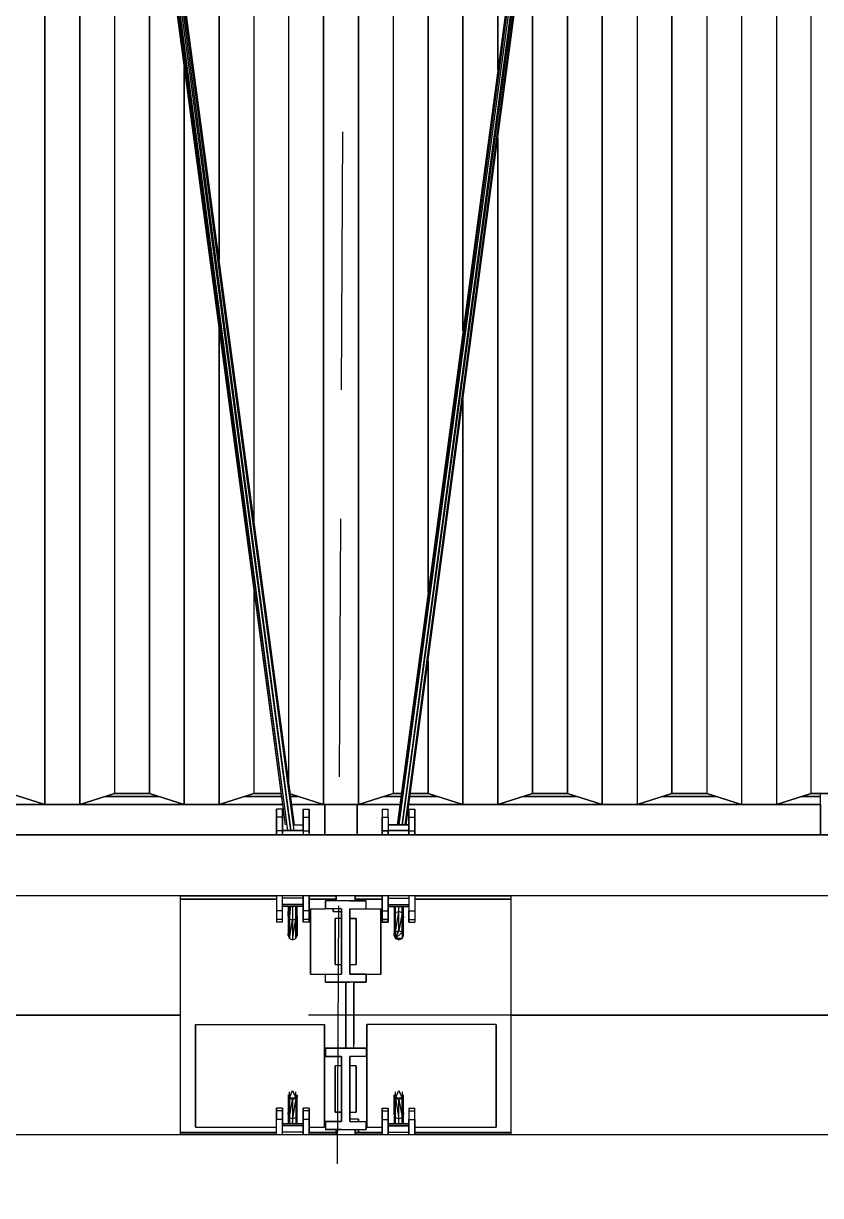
# Model space of a CAD drawing. Header units: millimetres. Extents: x -4997 to -4876, y -8737 to -8661.
# Drawn here: x -4940.931 to -4938.969, y -8701.468 to -8698.583 of the extents above; entities that cross this region are included whole.
import ezdxf

# ---------------------------------------------------------------- set-up
doc = ezdxf.new("R2010")
doc.units = ezdxf.units.MM
doc.header["$LTSCALE"] = 0.1
doc.linetypes.add('HIDDEN', pattern=[9.525, 6.35, -3.175])
for name, color, linetype in [('cobertura nova', 4, 'Continuous'), ('hachuras cobertura', 251, 'Continuous'), ('imagem', 7, 'Continuous'), ('layout cobertura', 251, 'Continuous')]:
    doc.layers.add(name, color=color, linetype=linetype)
picture_1 = doc.add_image_def('image1.jpg', size_in_pixel=(1920, 1080))

msp = doc.modelspace()

# ---------------------------------------------------------------- linework, layer by layer
at = {"layer": 'cobertura nova'}
for p, q in [((-4940.9091, -8695.7924), (-4940.2806, -8700.5697)), ((-4940.2725, -8700.5697), (-4940.9091, -8695.7924)), ((-4940.9204, -8695.8003), (-4940.2865, -8700.5553)), ((-4940.9171, -8695.7947), (-4940.2807, -8700.5697)), ((-4940.9171, -8695.7947), (-4940.2865, -8700.5553)), ((-4940.2648, -8700.5697), (-4940.9012, -8695.7947)), ((-4940.9012, -8695.7947), (-4940.2724, -8700.5697)), ((-4940.2647, -8700.5697), (-4940.8979, -8695.8003)), ((-4940.264, -8700.5553), (-4940.8979, -8695.8003)), ((-4939.3774, -8695.8003), (-4940.0113, -8700.5553)), ((-4939.3741, -8695.8059), (-4940.0113, -8700.5553)), ((-4940.0074, -8700.5553), (-4939.3741, -8695.8059)), ((-4939.3661, -8695.8082), (-4940.0073, -8700.5553)), ((-4939.3661, -8695.8082), (-4939.9992, -8700.5553)), ((-4939.3582, -8695.8059), (-4939.9991, -8700.5553)), ((-4939.9915, -8700.5553), (-4939.3549, -8695.8003)), ((-4939.9915, -8700.5553), (-4939.3582, -8695.8059)), ((-4939.9888, -8700.5553), (-4939.3549, -8695.8003)), ((-4940.9636, -8700.4782), (-4940.8778, -8700.5051)), ((-4940.8778, -8700.5051), (-4940.9636, -8700.4782)), ((-4940.7921, -8700.5051), (-4940.7064, -8700.4782)), ((-4940.7064, -8700.4782), (-4940.7921, -8700.5051)), ((-4940.5983, -8700.4852), (-4940.7289, -8700.4852)), ((-4940.7289, -8700.4852), (-4940.5983, -8700.4852)), ((-4940.7064, -8700.4782), (-4940.6207, -8700.4782)), ((-4940.6207, -8700.4782), (-4940.7064, -8700.4782)), ((-4940.6207, -8700.4782), (-4940.535, -8700.5051)), ((-4940.535, -8700.5051), (-4940.6207, -8700.4782)), ((-4940.4493, -8700.5051), (-4940.3636, -8700.4782)), ((-4940.3636, -8700.4782), (-4940.4493, -8700.5051)), ((-4940.2958, -8700.4853), (-4940.386, -8700.4853)), ((-4940.386, -8700.4853), (-4940.2958, -8700.4853)), ((-4940.3636, -8700.4782), (-4940.2968, -8700.4782)), ((-4940.2968, -8700.4782), (-4940.3636, -8700.4782)), ((-4940.2741, -8700.4794), (-4940.1921, -8700.5051)), ((-4940.1921, -8700.5051), (-4940.2741, -8700.4794)), ((-4940.2554, -8700.4853), (-4940.2734, -8700.4853)), ((-4940.2734, -8700.4853), (-4940.2554, -8700.4853)), ((-4940.1064, -8700.5051), (-4940.0207, -8700.4782)), ((-4940.0207, -8700.4782), (-4940.1064, -8700.5051)), ((-4940.002, -8700.4853), (-4940.0431, -8700.4853)), ((-4940.0431, -8700.4853), (-4940.002, -8700.4853)), ((-4940.0207, -8700.4782), (-4940.001, -8700.4782)), ((-4940.001, -8700.4782), (-4940.0207, -8700.4782)), ((-4939.9126, -8700.4853), (-4939.9795, -8700.4853)), ((-4939.9795, -8700.4853), (-4939.9126, -8700.4853)), ((-4939.9786, -8700.4782), (-4939.935, -8700.4782)), ((-4939.935, -8700.4782), (-4939.9786, -8700.4782)), ((-4939.935, -8700.4782), (-4939.8493, -8700.5051)), ((-4939.8493, -8700.5051), (-4939.935, -8700.4782)), ((-4939.7636, -8700.5051), (-4939.6778, -8700.4782)), ((-4939.6778, -8700.4782), (-4939.7636, -8700.5051)), ((-4939.5697, -8700.4853), (-4939.7003, -8700.4853)), ((-4939.7003, -8700.4853), (-4939.5697, -8700.4853)), ((-4939.6778, -8700.4782), (-4939.5921, -8700.4782)), ((-4939.5921, -8700.4782), (-4939.6778, -8700.4782)), ((-4939.5921, -8700.4782), (-4939.5064, -8700.5051)), ((-4939.5064, -8700.5051), (-4939.5921, -8700.4782)), ((-4939.4207, -8700.5051), (-4939.335, -8700.4782)), ((-4939.335, -8700.4782), (-4939.4207, -8700.5051)), ((-4939.2268, -8700.4853), (-4939.3574, -8700.4853)), ((-4939.3574, -8700.4853), (-4939.2268, -8700.4853)), ((-4939.335, -8700.4782), (-4939.2493, -8700.4782)), ((-4939.2493, -8700.4782), (-4939.335, -8700.4782)), ((-4939.2493, -8700.4782), (-4939.1636, -8700.5051)), ((-4939.1636, -8700.5051), (-4939.2493, -8700.4782)), ((-4939.0778, -8700.5051), (-4938.9921, -8700.4782)), ((-4938.9921, -8700.4782), (-4939.0778, -8700.5051)), ((-4938.9692, -8700.4853), (-4939.0146, -8700.4853)), ((-4939.0146, -8700.4853), (-4938.9692, -8700.4853)), ((-4938.9921, -8700.4782), (-4938.9064, -8700.4782)), ((-4938.9064, -8700.4782), (-4938.9921, -8700.4782)), ((-4938.9692, -8700.58), (-4938.9692, -8700.4782)), ((-4941.3292, -8700.5054), (-4940.2932, -8700.5054)), ((-4940.2932, -8700.5054), (-4941.3292, -8700.5054)), ((-4940.8778, -8700.5051), (-4940.7921, -8700.5051)), ((-4940.7921, -8700.5051), (-4940.8778, -8700.5051)), ((-4940.535, -8700.5051), (-4940.4493, -8700.5051)), ((-4940.4493, -8700.5051), (-4940.535, -8700.5051)), ((-4940.3077, -8700.5165), (-4940.3077, -8700.5366)), ((-4940.3077, -8700.5233), (-4940.3077, -8700.5165)), ((-4940.2932, -8700.5165), (-4940.3077, -8700.5165)), ((-4940.3077, -8700.5366), (-4940.3077, -8700.5165)), ((-4940.3077, -8700.5447), (-4940.3077, -8700.5233)), ((-4940.2932, -8700.5165), (-4940.2932, -8700.5366)), ((-4940.2932, -8700.5366), (-4940.2932, -8700.5165)), ((-4940.2707, -8700.5054), (-4940.0047, -8700.5054)), ((-4940.0047, -8700.5054), (-4940.2707, -8700.5054)), ((-4940.2421, -8700.5165), (-4940.2277, -8700.5165)), ((-4940.2421, -8700.5366), (-4940.2421, -8700.5165)), ((-4940.2421, -8700.5233), (-4940.2421, -8700.5165)), ((-4940.2421, -8700.5165), (-4940.2421, -8700.5366)), ((-4940.2421, -8700.5447), (-4940.2421, -8700.5233)), ((-4940.2277, -8700.5165), (-4940.2277, -8700.5366)), ((-4940.2277, -8700.5366), (-4940.2277, -8700.5165)), ((-4940.1921, -8700.5051), (-4940.1064, -8700.5051)), ((-4940.1064, -8700.5051), (-4940.1921, -8700.5051)), ((-4940.1892, -8700.58), (-4940.1892, -8700.5054)), ((-4940.1892, -8700.58), (-4940.1892, -8700.5054)), ((-4940.1892, -8700.5054), (-4940.1892, -8700.58)), ((-4940.1092, -8700.5054), (-4940.1092, -8700.58)), ((-4940.1092, -8700.5054), (-4940.1092, -8700.58)), ((-4940.1092, -8700.58), (-4940.1092, -8700.5054)), ((-4940.0477, -8700.5165), (-4940.0332, -8700.5165)), ((-4940.0477, -8700.5165), (-4940.0477, -8700.5366)), ((-4940.0332, -8700.5366), (-4940.0332, -8700.5165)), ((-4939.9822, -8700.5054), (-4938.9692, -8700.5054)), ((-4938.9692, -8700.5054), (-4939.9822, -8700.5054)), ((-4939.9821, -8700.5165), (-4939.9821, -8700.5366)), ((-4939.9821, -8700.5165), (-4939.9677, -8700.5165)), ((-4939.9821, -8700.5366), (-4939.9821, -8700.5165)), ((-4939.9677, -8700.5366), (-4939.9677, -8700.5165)), ((-4939.9677, -8700.5165), (-4939.9677, -8700.5366)), ((-4939.9677, -8700.5233), (-4939.9677, -8700.5165)), ((-4939.8493, -8700.5051), (-4939.7636, -8700.5051)), ((-4939.7636, -8700.5051), (-4939.8493, -8700.5051)), ((-4939.5064, -8700.5051), (-4939.4207, -8700.5051)), ((-4939.4207, -8700.5051), (-4939.5064, -8700.5051)), ((-4939.1636, -8700.5051), (-4939.0778, -8700.5051)), ((-4939.0778, -8700.5051), (-4939.1636, -8700.5051)), ((-4938.9692, -8700.5054), (-4938.9692, -8700.58)), ((-4940.3077, -8700.5366), (-4940.3077, -8700.5699)), ((-4940.2932, -8700.5366), (-4940.3077, -8700.5366)), ((-4940.3077, -8700.5699), (-4940.3077, -8700.5366)), ((-4940.3077, -8700.58), (-4940.3077, -8700.5447)), ((-4940.3077, -8700.5447), (-4940.3077, -8700.58)), ((-4940.2932, -8700.5366), (-4940.2932, -8700.5699)), ((-4940.2932, -8700.5447), (-4940.2932, -8700.5366)), ((-4940.2932, -8700.5699), (-4940.2932, -8700.5366)), ((-4940.2932, -8700.5566), (-4940.2932, -8700.5447)), ((-4940.2421, -8700.5366), (-4940.2277, -8700.5366)), ((-4940.2421, -8700.5699), (-4940.2421, -8700.5366)), ((-4940.2421, -8700.5366), (-4940.2421, -8700.5699)), ((-4940.2421, -8700.5447), (-4940.2421, -8700.5553)), ((-4940.2421, -8700.5553), (-4940.2421, -8700.5447)), ((-4940.2277, -8700.5366), (-4940.2277, -8700.5699)), ((-4940.2277, -8700.5699), (-4940.2277, -8700.5366)), ((-4940.0477, -8700.5366), (-4940.0332, -8700.5366)), ((-4940.0477, -8700.5699), (-4940.0477, -8700.5366)), ((-4940.0477, -8700.5366), (-4940.0477, -8700.5699)), ((-4940.0332, -8700.5366), (-4940.0332, -8700.5699)), ((-4939.9821, -8700.5366), (-4939.9821, -8700.5699)), ((-4939.9821, -8700.5366), (-4939.9677, -8700.5366)), ((-4939.9821, -8700.5699), (-4939.9821, -8700.5366)), ((-4939.9677, -8700.5366), (-4939.9677, -8700.5699)), ((-4939.9677, -8700.5699), (-4939.9677, -8700.5366)), ((-4939.9677, -8700.5447), (-4939.9677, -8700.5366)), ((-4939.9677, -8700.58), (-4939.9677, -8700.5447)), ((-4940.3077, -8700.58), (-4942.0692, -8700.5799)), ((-4942.0692, -8700.5799), (-4940.3077, -8700.58)), ((-4938.2292, -8700.58), (-4942.0692, -8700.5799)), ((-4942.0692, -8700.5799), (-4938.2292, -8700.58)), ((-4938.2292, -8700.58), (-4942.0692, -8700.58)), ((-4941.3292, -8700.5799), (-4940.3077, -8700.58)), ((-4940.3077, -8700.58), (-4941.3292, -8700.5799)), ((-4940.3077, -8700.58), (-4941.3292, -8700.5799)), ((-4940.3077, -8700.5699), (-4940.3077, -8700.58)), ((-4940.2932, -8700.5699), (-4940.3077, -8700.5699)), ((-4940.3077, -8700.58), (-4940.3077, -8700.5699)), ((-4940.2932, -8700.5697), (-4940.2932, -8700.5553)), ((-4940.2932, -8700.5553), (-4940.2932, -8700.5585)), ((-4940.2932, -8700.5601), (-4940.2932, -8700.5601)), ((-4940.2421, -8700.5697), (-4940.2932, -8700.5697)), ((-4940.2932, -8700.5697), (-4940.2421, -8700.5697)), ((-4940.2932, -8700.5699), (-4940.2932, -8700.58)), ((-4940.2932, -8700.58), (-4940.2932, -8700.5699)), ((-4940.2667, -8700.5553), (-4940.2421, -8700.5553)), ((-4940.2621, -8700.5697), (-4940.2621, -8700.5697)), ((-4940.2421, -8700.5699), (-4940.2277, -8700.5699)), ((-4940.2421, -8700.5699), (-4940.2421, -8700.58)), ((-4940.2421, -8700.5699), (-4940.2421, -8700.58)), ((-4940.2277, -8700.5699), (-4940.2277, -8700.58)), ((-4940.2277, -8700.58), (-4940.2277, -8700.5699)), ((-4940.2277, -8700.58), (-4940.0477, -8700.58)), ((-4940.0477, -8700.58), (-4940.2277, -8700.58)), ((-4940.0477, -8700.58), (-4940.2277, -8700.58)), ((-4940.2277, -8700.58), (-4940.0477, -8700.58)), ((-4940.1892, -8700.58), (-4940.2277, -8700.58)), ((-4940.0477, -8700.5699), (-4940.0332, -8700.5699)), ((-4940.0477, -8700.58), (-4940.0477, -8700.5699)), ((-4940.0332, -8700.5699), (-4940.0477, -8700.5699)), ((-4940.0477, -8700.5699), (-4940.0477, -8700.58)), ((-4939.9821, -8700.5553), (-4940.0332, -8700.5553)), ((-4940.0332, -8700.5553), (-4939.9821, -8700.5553)), ((-4940.0332, -8700.5697), (-4939.9821, -8700.5697)), ((-4939.9821, -8700.5697), (-4940.0332, -8700.5697)), ((-4940.0332, -8700.5699), (-4940.0332, -8700.58)), ((-4940.0332, -8700.58), (-4940.0332, -8700.5699)), ((-4940.0132, -8700.5697), (-4940.0132, -8700.5697)), ((-4940.0132, -8700.5697), (-4940.0132, -8700.5697)), ((-4940.0093, -8700.5697), (-4940.0093, -8700.5697)), ((-4940.0093, -8700.5697), (-4940.0093, -8700.5697)), ((-4940.0011, -8700.5697), (-4940.0011, -8700.5697)), ((-4940.0011, -8700.5697), (-4940.0011, -8700.5697)), ((-4939.9934, -8700.5697), (-4939.9934, -8700.5697)), ((-4939.9934, -8700.5697), (-4939.9934, -8700.5697)), ((-4939.9821, -8700.5697), (-4939.9821, -8700.5697)), ((-4939.9821, -8700.5699), (-4939.9821, -8700.58)), ((-4939.9821, -8700.5699), (-4939.9677, -8700.5699)), ((-4939.9821, -8700.58), (-4939.9821, -8700.5699)), ((-4939.9677, -8700.5699), (-4939.9677, -8700.58)), ((-4939.9677, -8700.58), (-4939.9677, -8700.5699)), ((-4939.9677, -8700.58), (-4938.9692, -8700.58)), ((-4938.9692, -8700.58), (-4939.9677, -8700.58)), ((-4938.2292, -8700.58), (-4939.9677, -8700.58)), ((-4939.9677, -8700.58), (-4938.2292, -8700.58)), ((-4938.2292, -8700.73), (-4942.0692, -8700.7299)), ((-4940.5448, -8700.73), (-4940.3077, -8700.73)), ((-4940.5448, -8700.73), (-4940.5448, -8701.0239)), ((-4940.5448, -8700.7381), (-4940.3077, -8700.7381)), ((-4940.3077, -8700.7381), (-4940.5448, -8700.7381)), ((-4940.3077, -8700.73), (-4940.3077, -8700.7668)), ((-4940.2932, -8700.7668), (-4940.2932, -8700.73)), ((-4940.2421, -8700.7359), (-4940.2932, -8700.7359)), ((-4940.2421, -8700.7513), (-4940.2932, -8700.7513)), ((-4940.2932, -8700.7513), (-4940.2421, -8700.7513)), ((-4940.2421, -8700.7562), (-4940.2932, -8700.7562)), ((-4940.2797, -8700.7562), (-4940.2797, -8700.7793)), ((-4940.2797, -8700.7793), (-4940.2785, -8700.7562)), ((-4940.2764, -8700.7562), (-4940.2764, -8700.7868)), ((-4940.2764, -8700.7868), (-4940.2729, -8700.7562)), ((-4940.2684, -8700.7562), (-4940.2684, -8700.7899)), ((-4940.2605, -8700.7868), (-4940.2605, -8700.7562)), ((-4940.2605, -8700.7868), (-4940.2592, -8700.7562)), ((-4940.2572, -8700.7793), (-4940.2572, -8700.7562)), ((-4940.2421, -8700.73), (-4940.2421, -8700.7668)), ((-4940.2421, -8700.7668), (-4940.2421, -8700.73)), ((-4940.2421, -8700.7749), (-4940.2421, -8700.7562)), ((-4940.2277, -8700.73), (-4940.2277, -8700.7416)), ((-4940.2277, -8700.73), (-4940.2277, -8700.7668)), ((-4940.2277, -8700.7668), (-4940.2277, -8700.73)), ((-4940.2277, -8700.73), (-4940.1612, -8700.73)), ((-4940.2277, -8700.7381), (-4940.1612, -8700.7381)), ((-4940.1612, -8700.7381), (-4940.2277, -8700.7381)), ((-4940.1877, -8700.7425), (-4940.1877, -8700.7625)), ((-4940.1477, -8700.7425), (-4940.1877, -8700.7425)), ((-4940.1877, -8700.7625), (-4940.1877, -8700.7425)), ((-4940.1689, -8700.7425), (-4940.1689, -8700.7381)), ((-4940.1689, -8700.7381), (-4940.1689, -8700.7425)), ((-4940.1612, -8700.7425), (-4940.1612, -8700.73)), ((-4940.1612, -8700.7425), (-4940.1612, -8700.73)), ((-4940.1612, -8700.73), (-4940.1612, -8700.7425)), ((-4940.1277, -8700.7425), (-4940.1477, -8700.7425)), ((-4940.0877, -8700.7425), (-4940.1277, -8700.7425)), ((-4940.1277, -8700.7425), (-4940.0877, -8700.7425)), ((-4940.1142, -8700.7425), (-4940.1277, -8700.7425)), ((-4940.1142, -8700.73), (-4940.0477, -8700.73)), ((-4940.1142, -8700.73), (-4940.1142, -8700.7425)), ((-4940.1142, -8700.7425), (-4940.1142, -8700.73)), ((-4940.1142, -8700.7381), (-4940.0477, -8700.7381)), ((-4940.0477, -8700.7381), (-4940.1142, -8700.7381)), ((-4940.1142, -8700.7425), (-4940.0877, -8700.7425)), ((-4940.0877, -8700.7625), (-4940.0877, -8700.7425)), ((-4940.0877, -8700.7625), (-4940.0877, -8700.7425)), ((-4940.0477, -8700.7668), (-4940.0477, -8700.73)), ((-4940.0477, -8700.73), (-4940.0477, -8700.7668)), ((-4940.0332, -8700.73), (-4940.0332, -8700.7668)), ((-4940.0332, -8700.7668), (-4940.0332, -8700.73)), ((-4940.0332, -8700.7359), (-4939.9821, -8700.7359)), ((-4940.0332, -8700.7513), (-4939.9821, -8700.7513)), ((-4940.0332, -8700.7562), (-4940.0332, -8700.7513)), ((-4939.9821, -8700.7562), (-4940.0332, -8700.7562)), ((-4940.0332, -8700.7562), (-4939.9821, -8700.7562)), ((-4940.0182, -8700.7562), (-4940.0182, -8700.7793)), ((-4940.0172, -8700.7562), (-4940.0182, -8700.7793)), ((-4940.0149, -8700.7719), (-4940.0149, -8700.7562)), ((-4940.0069, -8700.7688), (-4940.0069, -8700.7562)), ((-4939.999, -8700.7719), (-4939.999, -8700.7562)), ((-4939.9982, -8700.7562), (-4939.999, -8700.7719)), ((-4939.9957, -8700.7793), (-4939.9957, -8700.7562)), ((-4939.9821, -8700.73), (-4939.9821, -8700.7668)), ((-4939.9677, -8700.73), (-4939.9677, -8700.7668)), ((-4939.9677, -8700.73), (-4939.7305, -8700.73)), ((-4939.9677, -8700.7381), (-4939.7305, -8700.7381)), ((-4939.7305, -8700.7381), (-4939.9677, -8700.7381)), ((-4939.7305, -8701.0239), (-4939.7305, -8700.73)), ((-4940.3077, -8700.7668), (-4940.3077, -8700.7882)), ((-4940.2932, -8700.7668), (-4940.3077, -8700.7668)), ((-4940.2932, -8700.7882), (-4940.2932, -8700.7668)), ((-4940.2797, -8700.7793), (-4940.2764, -8700.7868)), ((-4940.2797, -8700.7793), (-4940.2796, -8700.8275)), ((-4940.2605, -8700.7868), (-4940.2572, -8700.7793)), ((-4940.2604, -8700.8352), (-4940.2572, -8700.7793)), ((-4940.2572, -8700.7793), (-4940.2572, -8700.8275)), ((-4940.2421, -8700.7668), (-4940.2421, -8700.7882)), ((-4940.2277, -8700.7668), (-4940.2421, -8700.7668)), ((-4940.2421, -8700.7882), (-4940.2421, -8700.7668)), ((-4940.2421, -8700.795), (-4940.2421, -8700.7749)), ((-4940.2277, -8700.7668), (-4940.2277, -8700.7882)), ((-4940.2277, -8700.7882), (-4940.2277, -8700.7668)), ((-4940.2245, -8700.762), (-4940.1877, -8700.762)), ((-4940.2245, -8700.762), (-4940.1877, -8700.762)), ((-4940.2245, -8700.923), (-4940.2245, -8700.762)), ((-4940.2245, -8700.923), (-4940.2245, -8700.762)), ((-4940.2245, -8700.762), (-4940.2245, -8700.923)), ((-4940.2245, -8700.762), (-4940.2245, -8700.923)), ((-4940.1477, -8700.7625), (-4940.1877, -8700.7625)), ((-4940.1689, -8700.7683), (-4940.1689, -8700.7625)), ((-4940.1689, -8700.7625), (-4940.1689, -8700.7683)), ((-4940.1689, -8700.7683), (-4940.1477, -8700.7683)), ((-4940.1477, -8700.9225), (-4940.1477, -8700.7625)), ((-4940.1477, -8700.7625), (-4940.1477, -8700.9225)), ((-4940.1277, -8700.7625), (-4940.0877, -8700.7625)), ((-4940.1277, -8700.7625), (-4940.0877, -8700.7625)), ((-4940.1277, -8700.7625), (-4940.1277, -8700.9225)), ((-4940.1277, -8700.9225), (-4940.1277, -8700.7625)), ((-4940.0877, -8700.762), (-4940.0509, -8700.762)), ((-4940.0877, -8700.762), (-4940.0509, -8700.762)), ((-4940.0509, -8700.762), (-4940.0509, -8700.923)), ((-4940.0509, -8700.923), (-4940.0509, -8700.762)), ((-4940.0509, -8700.762), (-4940.0509, -8700.923)), ((-4940.0477, -8700.7668), (-4940.0332, -8700.7668)), ((-4940.0477, -8700.7882), (-4940.0477, -8700.7668)), ((-4940.0477, -8700.7668), (-4940.0477, -8700.7882)), ((-4940.0477, -8700.7749), (-4940.0477, -8700.795)), ((-4940.0332, -8700.7668), (-4940.0332, -8700.7882)), ((-4940.0332, -8700.7749), (-4940.0332, -8700.7668)), ((-4940.0332, -8700.7882), (-4940.0332, -8700.7668)), ((-4940.0332, -8700.795), (-4940.0332, -8700.7749)), ((-4940.0332, -8700.7749), (-4940.0332, -8700.7749)), ((-4940.0149, -8700.7719), (-4940.0182, -8700.7793)), ((-4940.0182, -8700.8275), (-4940.0149, -8700.7719)), ((-4940.0182, -8700.7793), (-4940.0182, -8700.8275)), ((-4940.0149, -8700.8197), (-4940.0069, -8700.7688)), ((-4940.0069, -8700.7688), (-4940.0149, -8700.7719)), ((-4940.0149, -8700.8197), (-4940.0149, -8700.7719)), ((-4940.0069, -8700.8165), (-4940.0069, -8700.7688)), ((-4939.999, -8700.7719), (-4940.0069, -8700.7688)), ((-4939.999, -8700.7719), (-4940.0069, -8700.8165)), ((-4939.9957, -8700.7793), (-4939.999, -8700.7719)), ((-4939.999, -8700.8197), (-4939.999, -8700.7719)), ((-4939.9957, -8700.7793), (-4939.999, -8700.8197)), ((-4939.9957, -8700.8275), (-4939.9957, -8700.7793)), ((-4939.9821, -8700.7668), (-4939.9677, -8700.7668)), ((-4939.9821, -8700.7882), (-4939.9821, -8700.7668)), ((-4939.9821, -8700.7668), (-4939.9821, -8700.7882)), ((-4939.9677, -8700.7668), (-4939.9677, -8700.7882)), ((-4940.3077, -8700.7882), (-4940.3077, -8700.795)), ((-4940.2932, -8700.7882), (-4940.3077, -8700.7882)), ((-4940.2932, -8700.795), (-4940.3077, -8700.795)), ((-4940.2932, -8700.795), (-4940.2932, -8700.7882)), ((-4940.2796, -8700.8275), (-4940.2764, -8700.7868)), ((-4940.2764, -8700.7868), (-4940.2684, -8700.7899)), ((-4940.2764, -8700.7868), (-4940.2764, -8700.8352)), ((-4940.2764, -8700.8352), (-4940.2684, -8700.7899)), ((-4940.2684, -8700.7899), (-4940.2605, -8700.7868)), ((-4940.2684, -8700.8385), (-4940.2605, -8700.7868)), ((-4940.2684, -8700.7899), (-4940.2684, -8700.8385)), ((-4940.2604, -8700.8352), (-4940.2605, -8700.7868)), ((-4940.2421, -8700.7882), (-4940.2421, -8700.795)), ((-4940.2277, -8700.7882), (-4940.2421, -8700.7882)), ((-4940.2421, -8700.795), (-4940.2421, -8700.7882)), ((-4940.2277, -8700.795), (-4940.2421, -8700.795)), ((-4940.2277, -8700.7882), (-4940.2277, -8700.795)), ((-4940.2277, -8700.795), (-4940.2277, -8700.7882)), ((-4940.1477, -8700.7856), (-4940.1635, -8700.7856)), ((-4940.1635, -8700.8995), (-4940.1635, -8700.7856)), ((-4940.1635, -8700.8995), (-4940.1635, -8700.7856)), ((-4940.1635, -8700.7856), (-4940.1635, -8700.8995)), ((-4940.1277, -8700.7856), (-4940.1118, -8700.7856)), ((-4940.1118, -8700.7856), (-4940.1277, -8700.7856)), ((-4940.1277, -8700.7856), (-4940.1118, -8700.7856)), ((-4940.1118, -8700.7856), (-4940.1118, -8700.8995)), ((-4940.1118, -8700.7856), (-4940.1118, -8700.8995)), ((-4940.1118, -8700.8995), (-4940.1118, -8700.7856)), ((-4940.0477, -8700.7882), (-4940.0477, -8700.7882)), ((-4940.0477, -8700.7882), (-4940.0332, -8700.7882)), ((-4940.0477, -8700.795), (-4940.0477, -8700.7882)), ((-4940.0332, -8700.7882), (-4940.0477, -8700.7882)), ((-4940.0477, -8700.7882), (-4940.0477, -8700.795)), ((-4940.0477, -8700.795), (-4940.0477, -8700.795)), ((-4940.0477, -8700.795), (-4940.0332, -8700.795)), ((-4940.0332, -8700.795), (-4940.0477, -8700.795)), ((-4940.0477, -8700.795), (-4940.0477, -8700.795)), ((-4940.0332, -8700.7882), (-4940.0332, -8700.7882)), ((-4940.0332, -8700.7882), (-4940.0332, -8700.795)), ((-4940.0332, -8700.795), (-4940.0332, -8700.7882)), ((-4940.0332, -8700.795), (-4940.0332, -8700.795)), ((-4939.9821, -8700.7882), (-4939.9677, -8700.7882)), ((-4939.9821, -8700.795), (-4939.9821, -8700.7882)), ((-4939.9821, -8700.7882), (-4939.9821, -8700.795)), ((-4939.9821, -8700.795), (-4939.9677, -8700.795)), ((-4939.9677, -8700.7882), (-4939.9677, -8700.795)), ((-4940.2796, -8700.8275), (-4940.2764, -8700.8352)), ((-4940.2764, -8700.8352), (-4940.2684, -8700.8385)), ((-4940.2684, -8700.8385), (-4940.2604, -8700.8352)), ((-4940.2604, -8700.8352), (-4940.2572, -8700.8275)), ((-4940.0149, -8700.8197), (-4940.0182, -8700.8275)), ((-4940.0182, -8700.8275), (-4940.0149, -8700.8352)), ((-4940.0069, -8700.8165), (-4940.0149, -8700.8197)), ((-4940.0149, -8700.8352), (-4940.0069, -8700.8165)), ((-4940.0149, -8700.8197), (-4940.0149, -8700.8352)), ((-4940.0149, -8700.8352), (-4939.999, -8700.8197)), ((-4940.0149, -8700.8352), (-4940.0069, -8700.8385)), ((-4939.999, -8700.8352), (-4940.0149, -8700.8352)), ((-4939.999, -8700.8197), (-4940.0069, -8700.8165)), ((-4940.0069, -8700.8385), (-4939.999, -8700.8352)), ((-4939.9957, -8700.8275), (-4939.999, -8700.8197)), ((-4939.999, -8700.8197), (-4939.999, -8700.8352)), ((-4939.999, -8700.8352), (-4939.9957, -8700.8275)), ((-4940.1635, -8700.8995), (-4940.1477, -8700.8995)), ((-4940.1277, -8700.8995), (-4940.1118, -8700.8995)), ((-4940.2245, -8700.923), (-4940.1877, -8700.923)), ((-4940.1877, -8700.9425), (-4940.1877, -8700.9225)), ((-4940.1877, -8700.9225), (-4940.1477, -8700.9225)), ((-4940.0877, -8700.9225), (-4940.1277, -8700.9225)), ((-4940.1277, -8700.9225), (-4940.0877, -8700.9225)), ((-4940.0877, -8700.9425), (-4940.0877, -8700.9225)), ((-4940.0877, -8700.9225), (-4940.0877, -8700.9425)), ((-4940.0877, -8700.923), (-4940.0509, -8700.923)), ((-4940.1477, -8700.9425), (-4940.1877, -8700.9425)), ((-4940.1877, -8700.9425), (-4940.1477, -8700.9425)), ((-4940.1477, -8700.9425), (-4940.1377, -8700.9425)), ((-4940.1277, -8700.9425), (-4940.1477, -8700.9425)), ((-4940.1477, -8700.9425), (-4940.1277, -8700.9425)), ((-4940.1377, -8700.9525), (-4940.1377, -8700.9425)), ((-4940.1377, -8700.9425), (-4940.1377, -8700.9525)), ((-4940.1377, -8700.9525), (-4940.1377, -8700.9425)), ((-4940.1377, -8700.9425), (-4940.1377, -8700.9525)), ((-4940.1377, -8701.0364), (-4940.1377, -8700.9425)), ((-4940.1377, -8700.9425), (-4940.1377, -8700.9525)), ((-4940.1377, -8701.0364), (-4940.1377, -8700.9425)), ((-4940.1377, -8700.9425), (-4940.1377, -8700.9525)), ((-4940.1377, -8701.0364), (-4940.1377, -8700.9425)), ((-4940.1377, -8700.9425), (-4940.1377, -8700.9525)), ((-4940.1377, -8701.0364), (-4940.1377, -8700.9425)), ((-4940.1377, -8700.9425), (-4940.1377, -8700.9525)), ((-4940.1377, -8701.0364), (-4940.1377, -8700.9425)), ((-4940.1377, -8700.9425), (-4940.1377, -8700.9525)), ((-4940.1377, -8701.0364), (-4940.1377, -8700.9425)), ((-4940.1377, -8700.9425), (-4940.1377, -8700.9525)), ((-4940.1377, -8701.0364), (-4940.1377, -8700.9425)), ((-4940.1377, -8700.9425), (-4940.1377, -8700.9525)), ((-4940.1377, -8701.0364), (-4940.1377, -8700.9425)), ((-4940.1377, -8700.9425), (-4940.1377, -8700.9525)), ((-4940.1377, -8701.0364), (-4940.1377, -8700.9425)), ((-4940.1377, -8700.9425), (-4940.1377, -8700.9525)), ((-4940.1377, -8701.0364), (-4940.1377, -8700.9425)), ((-4940.1377, -8700.9425), (-4940.1377, -8700.9525)), ((-4940.1377, -8701.0364), (-4940.1377, -8700.9425)), ((-4940.1377, -8700.9425), (-4940.1377, -8700.9525)), ((-4940.1377, -8701.0952), (-4940.1377, -8700.9525)), ((-4940.1377, -8701.1052), (-4940.1377, -8700.9525)), ((-4940.1377, -8700.9525), (-4940.1377, -8701.0952)), ((-4940.1377, -8701.0952), (-4940.1377, -8700.9525)), ((-4940.1377, -8700.9525), (-4940.1377, -8701.0952)), ((-4940.1377, -8701.0364), (-4940.1377, -8700.9525)), ((-4940.1377, -8700.9525), (-4940.1377, -8701.0364)), ((-4940.1377, -8701.0364), (-4940.1377, -8700.9525)), ((-4940.1377, -8700.9525), (-4940.1377, -8701.0364)), ((-4940.1377, -8701.0364), (-4940.1377, -8700.9525)), ((-4940.1377, -8700.9525), (-4940.1377, -8701.0364)), ((-4940.1377, -8701.0364), (-4940.1377, -8700.9525)), ((-4940.1377, -8700.9525), (-4940.1377, -8701.0364)), ((-4940.1377, -8701.0364), (-4940.1377, -8700.9525)), ((-4940.1377, -8700.9525), (-4940.1377, -8701.0364)), ((-4940.1377, -8701.0364), (-4940.1377, -8700.9525)), ((-4940.1377, -8700.9525), (-4940.1377, -8701.0364)), ((-4940.1377, -8701.0364), (-4940.1377, -8700.9525)), ((-4940.1377, -8700.9525), (-4940.1377, -8701.0364)), ((-4940.1377, -8701.0364), (-4940.1377, -8700.9525)), ((-4940.1377, -8700.9525), (-4940.1377, -8701.0364)), ((-4940.1377, -8701.0364), (-4940.1377, -8700.9525)), ((-4940.1377, -8700.9525), (-4940.1377, -8701.0364)), ((-4940.1377, -8701.0364), (-4940.1377, -8700.9525)), ((-4940.1377, -8700.9525), (-4940.1377, -8701.0364)), ((-4940.1377, -8701.0364), (-4940.1377, -8700.9525)), ((-4940.1377, -8700.9525), (-4940.1377, -8701.0364)), ((-4940.1377, -8700.9525), (-4940.1377, -8701.0364)), ((-4940.1377, -8700.9525), (-4940.1377, -8701.0364)), ((-4940.1377, -8700.9525), (-4940.1377, -8701.0364)), ((-4940.1377, -8700.9525), (-4940.1377, -8701.0364)), ((-4940.1377, -8700.9525), (-4940.1377, -8701.0364)), ((-4940.1377, -8700.9525), (-4940.1377, -8701.0364)), ((-4940.1377, -8700.9525), (-4940.1377, -8701.0364)), ((-4940.1377, -8700.9525), (-4940.1377, -8701.0364)), ((-4940.1377, -8700.9525), (-4940.1377, -8701.0364)), ((-4940.1377, -8700.9525), (-4940.1377, -8701.0364)), ((-4940.1377, -8700.9525), (-4940.1377, -8701.0952)), ((-4940.0877, -8700.9425), (-4940.1277, -8700.9425)), ((-4940.1177, -8700.9425), (-4940.1177, -8700.9525)), ((-4940.1177, -8701.0952), (-4940.1177, -8700.9425)), ((-4940.1177, -8700.9425), (-4940.1177, -8701.0952)), ((-4940.1177, -8701.0952), (-4940.1177, -8700.9425)), ((-4940.1177, -8700.9425), (-4940.1177, -8701.0952)), ((-4940.1177, -8701.0952), (-4940.1177, -8700.9425)), ((-4940.1177, -8700.9425), (-4940.1177, -8701.0952)), ((-4940.1177, -8701.0952), (-4940.1177, -8700.9425)), ((-4940.1177, -8700.9425), (-4940.1177, -8701.0952)), ((-4940.1177, -8701.0952), (-4940.1177, -8700.9425)), ((-4940.1177, -8700.9425), (-4940.1177, -8701.0952)), ((-4940.1177, -8701.0952), (-4940.1177, -8700.9425)), ((-4940.1177, -8700.9425), (-4940.1177, -8701.0952)), ((-4940.1177, -8701.0952), (-4940.1177, -8700.9425)), ((-4940.1177, -8700.9425), (-4940.1177, -8701.0952)), ((-4940.1177, -8701.0952), (-4940.1177, -8700.9425)), ((-4940.1177, -8700.9425), (-4940.1177, -8701.0952)), ((-4940.1177, -8701.0952), (-4940.1177, -8700.9425)), ((-4940.1177, -8700.9425), (-4940.1177, -8701.0952)), ((-4940.1177, -8701.0952), (-4940.1177, -8700.9425)), ((-4940.1177, -8700.9425), (-4940.1177, -8701.0952)), ((-4940.1177, -8701.0952), (-4940.1177, -8700.9425)), ((-4940.1177, -8700.9425), (-4940.1177, -8701.0952)), ((-4940.1177, -8701.0952), (-4940.1177, -8700.9425)), ((-4940.1177, -8700.9425), (-4940.1177, -8701.0952)), ((-4940.1177, -8700.9425), (-4940.0877, -8700.9425)), ((-4940.1177, -8700.9525), (-4940.1177, -8701.0952)), ((-4940.1177, -8701.0952), (-4940.1177, -8700.9525)), ((-4940.1177, -8700.9525), (-4940.1177, -8701.0952)), ((-4940.1177, -8701.0952), (-4940.1177, -8700.9525)), ((-4940.1177, -8700.9525), (-4940.1177, -8701.0952)), ((-4940.1177, -8701.0952), (-4940.1177, -8700.9525)), ((-4940.1177, -8700.9525), (-4940.1177, -8701.0952)), ((-4940.1177, -8701.0952), (-4940.1177, -8700.9525)), ((-4940.1177, -8700.9525), (-4940.1177, -8701.0952)), ((-4940.1177, -8701.0952), (-4940.1177, -8700.9525)), ((-4940.1177, -8700.9525), (-4940.1177, -8701.0952)), ((-4940.1177, -8701.0952), (-4940.1177, -8700.9525)), ((-4940.1177, -8700.9525), (-4940.1177, -8701.0952)), ((-4940.1177, -8701.0952), (-4940.1177, -8700.9525)), ((-4940.1177, -8700.9525), (-4940.1177, -8701.0952)), ((-4940.1177, -8701.0952), (-4940.1177, -8700.9525)), ((-4940.1177, -8700.9525), (-4940.1177, -8701.0952)), ((-4940.1177, -8701.0952), (-4940.1177, -8700.9525)), ((-4940.1177, -8700.9525), (-4940.1177, -8701.0952)), ((-4940.1177, -8701.0952), (-4940.1177, -8700.9525)), ((-4940.1177, -8700.9525), (-4940.1177, -8701.0952)), ((-4940.1177, -8701.0952), (-4940.1177, -8700.9525)), ((-4940.1177, -8700.9525), (-4940.1177, -8701.0952)), ((-4940.1177, -8700.9525), (-4940.1177, -8700.9525)), ((-4942.0577, -8701.0239), (-4940.5448, -8701.0239)), ((-4940.5448, -8701.0239), (-4942.0577, -8701.0239)), ((-4940.5448, -8701.0239), (-4940.5448, -8701.3178)), ((-4938.2177, -8701.0239), (-4939.7305, -8701.0239)), ((-4939.7305, -8701.3178), (-4939.7305, -8701.0239)), ((-4939.7305, -8701.0239), (-4938.2177, -8701.0239)), ((-4940.5076, -8701.2991), (-4940.5076, -8701.0467)), ((-4940.5076, -8701.0467), (-4940.5076, -8701.2991)), ((-4940.5076, -8701.2991), (-4940.5076, -8701.0467)), ((-4940.5076, -8701.0467), (-4940.1896, -8701.0467)), ((-4940.5076, -8701.0467), (-4940.1896, -8701.0467)), ((-4940.1896, -8701.0467), (-4940.1896, -8701.2992)), ((-4940.1896, -8701.0467), (-4940.1896, -8701.2992)), ((-4940.1896, -8701.2992), (-4940.1896, -8701.0467)), ((-4940.1896, -8701.2992), (-4940.1896, -8701.0467)), ((-4939.7678, -8701.0467), (-4940.0858, -8701.0467)), ((-4940.0858, -8701.2992), (-4940.0858, -8701.0467)), ((-4940.0858, -8701.2992), (-4940.0858, -8701.0467)), ((-4940.0858, -8701.0467), (-4940.0858, -8701.2992)), ((-4940.0858, -8701.0467), (-4940.0858, -8701.2992)), ((-4939.7678, -8701.0467), (-4939.7678, -8701.2992)), ((-4939.7678, -8701.0467), (-4939.7678, -8701.2992)), ((-4939.7678, -8701.2992), (-4939.7678, -8701.0467)), ((-4939.7678, -8701.2992), (-4939.7678, -8701.0467)), ((-4940.1377, -8701.1052), (-4940.1377, -8701.0952)), ((-4940.1377, -8701.0952), (-4940.1377, -8701.1052)), ((-4940.1377, -8701.0952), (-4940.1377, -8701.1052)), ((-4940.1177, -8701.1052), (-4940.1177, -8701.0952)), ((-4940.1877, -8701.1247), (-4940.1896, -8701.1247)), ((-4940.1477, -8701.1052), (-4940.1877, -8701.1052)), ((-4940.1877, -8701.1252), (-4940.1877, -8701.1052)), ((-4940.1877, -8701.1052), (-4940.1477, -8701.1052)), ((-4940.1877, -8701.1052), (-4940.1877, -8701.1252)), ((-4940.1877, -8701.1252), (-4940.1477, -8701.1252)), ((-4940.1477, -8701.1252), (-4940.1877, -8701.1252)), ((-4940.1377, -8701.1052), (-4940.1477, -8701.1052)), ((-4940.1477, -8701.1052), (-4940.1277, -8701.1052)), ((-4940.1277, -8701.1052), (-4940.1477, -8701.1052)), ((-4940.1477, -8701.2852), (-4940.1477, -8701.1252)), ((-4940.1477, -8701.1252), (-4940.1477, -8701.2852)), ((-4940.1277, -8701.1052), (-4940.0877, -8701.1052)), ((-4940.0877, -8701.1052), (-4940.1277, -8701.1052)), ((-4940.1277, -8701.1483), (-4940.1277, -8701.1252)), ((-4940.0877, -8701.1252), (-4940.1277, -8701.1252)), ((-4940.1277, -8701.1252), (-4940.1277, -8701.2852)), ((-4940.1277, -8701.2852), (-4940.1277, -8701.1252)), ((-4940.0877, -8701.1052), (-4940.0877, -8701.1252)), ((-4940.0858, -8701.1247), (-4940.0877, -8701.1247)), ((-4940.1635, -8701.2622), (-4940.1635, -8701.1483)), ((-4940.1477, -8701.1483), (-4940.1635, -8701.1483)), ((-4940.1635, -8701.2622), (-4940.1635, -8701.1483)), ((-4940.1635, -8701.1483), (-4940.1635, -8701.2622)), ((-4940.1118, -8701.1483), (-4940.1277, -8701.1483)), ((-4940.1118, -8701.1483), (-4940.1118, -8701.2622)), ((-4940.1118, -8701.1483), (-4940.1118, -8701.2622)), ((-4940.1118, -8701.2622), (-4940.1118, -8701.1483)), ((-4940.2764, -8701.2281), (-4940.2684, -8701.2093)), ((-4940.2764, -8701.2281), (-4940.2764, -8701.2125)), ((-4940.2684, -8701.2093), (-4940.2605, -8701.2281)), ((-4940.2605, -8701.2281), (-4940.2605, -8701.2125)), ((-4940.0149, -8701.2281), (-4940.0069, -8701.2093)), ((-4940.0149, -8701.2281), (-4940.0149, -8701.2125)), ((-4940.0069, -8701.2093), (-4939.999, -8701.2281)), ((-4939.999, -8701.2125), (-4939.999, -8701.2281)), ((-4940.2796, -8701.2203), (-4940.2797, -8701.2685)), ((-4940.2797, -8701.2685), (-4940.2764, -8701.2281)), ((-4940.2796, -8701.2203), (-4940.2764, -8701.2281)), ((-4940.2764, -8701.2281), (-4940.2764, -8701.2759)), ((-4940.2764, -8701.2281), (-4940.2684, -8701.2313)), ((-4940.2605, -8701.2281), (-4940.2764, -8701.2281)), ((-4940.2764, -8701.2759), (-4940.2684, -8701.2313)), ((-4940.2684, -8701.2313), (-4940.2605, -8701.2281)), ((-4940.2605, -8701.2281), (-4940.2684, -8701.279)), ((-4940.2684, -8701.2313), (-4940.2684, -8701.279)), ((-4940.2605, -8701.2281), (-4940.2572, -8701.2203)), ((-4940.2572, -8701.2203), (-4940.2605, -8701.2759)), ((-4940.2605, -8701.2281), (-4940.2605, -8701.2759)), ((-4940.2572, -8701.2685), (-4940.2572, -8701.2203)), ((-4940.0182, -8701.2203), (-4940.0149, -8701.2281)), ((-4940.0149, -8701.2759), (-4940.0182, -8701.2203)), ((-4940.0182, -8701.2685), (-4940.0182, -8701.2203)), ((-4940.0149, -8701.2281), (-4940.0069, -8701.2313)), ((-4940.0149, -8701.2281), (-4940.0069, -8701.279)), ((-4940.0149, -8701.2759), (-4940.0149, -8701.2281)), ((-4939.999, -8701.2281), (-4940.0149, -8701.2281)), ((-4940.0069, -8701.2313), (-4939.999, -8701.2281)), ((-4940.0069, -8701.2313), (-4939.999, -8701.2759)), ((-4940.0069, -8701.279), (-4940.0069, -8701.2313)), ((-4939.999, -8701.2281), (-4939.9957, -8701.2203)), ((-4939.999, -8701.2759), (-4939.999, -8701.2281)), ((-4939.999, -8701.2281), (-4939.9957, -8701.2685)), ((-4939.9957, -8701.2685), (-4939.9957, -8701.2203)), ((-4940.2932, -8701.2528), (-4940.3077, -8701.2528)), ((-4940.3077, -8701.2596), (-4940.3077, -8701.2528)), ((-4940.3077, -8701.2528), (-4940.3077, -8701.2596)), ((-4940.2932, -8701.2596), (-4940.3077, -8701.2596)), ((-4940.3077, -8701.281), (-4940.3077, -8701.2596)), ((-4940.3077, -8701.2596), (-4940.3077, -8701.281)), ((-4940.2932, -8701.2528), (-4940.2932, -8701.2596)), ((-4940.2932, -8701.2596), (-4940.2932, -8701.2528)), ((-4940.2932, -8701.2528), (-4940.2932, -8701.2729)), ((-4940.2932, -8701.2596), (-4940.2932, -8701.281)), ((-4940.2932, -8701.281), (-4940.2932, -8701.2596)), ((-4940.2932, -8701.2729), (-4940.2932, -8701.2915)), ((-4940.2797, -8701.2685), (-4940.2797, -8701.2915)), ((-4940.2797, -8701.2685), (-4940.2764, -8701.2759)), ((-4940.2605, -8701.2759), (-4940.2572, -8701.2685)), ((-4940.2581, -8701.2915), (-4940.2572, -8701.2685)), ((-4940.2572, -8701.2915), (-4940.2572, -8701.2685)), ((-4940.2277, -8701.2528), (-4940.2421, -8701.2528)), ((-4940.2421, -8701.2596), (-4940.2421, -8701.2528)), ((-4940.2421, -8701.2528), (-4940.2421, -8701.2596)), ((-4940.2421, -8701.2729), (-4940.2421, -8701.2528)), ((-4940.2277, -8701.2596), (-4940.2421, -8701.2596)), ((-4940.2421, -8701.281), (-4940.2421, -8701.2596)), ((-4940.2421, -8701.2596), (-4940.2421, -8701.281)), ((-4940.2421, -8701.2915), (-4940.2421, -8701.2729)), ((-4940.2277, -8701.2528), (-4940.2277, -8701.2596)), ((-4940.2277, -8701.2596), (-4940.2277, -8701.2528)), ((-4940.2277, -8701.2596), (-4940.2277, -8701.281)), ((-4940.2277, -8701.281), (-4940.2277, -8701.2596)), ((-4940.1477, -8701.2622), (-4940.1635, -8701.2622)), ((-4940.1635, -8701.2622), (-4940.1477, -8701.2622)), ((-4940.1477, -8701.2622), (-4940.1635, -8701.2622)), ((-4940.1635, -8701.2622), (-4940.1477, -8701.2622)), ((-4940.1277, -8701.2795), (-4940.1277, -8701.2622)), ((-4940.1277, -8701.2622), (-4940.1118, -8701.2622)), ((-4940.0477, -8701.2729), (-4940.0477, -8701.2528)), ((-4940.0477, -8701.2528), (-4940.0477, -8701.2596)), ((-4940.0477, -8701.2528), (-4940.0332, -8701.2528)), ((-4940.0477, -8701.2596), (-4940.0477, -8701.2528)), ((-4940.0477, -8701.2596), (-4940.0477, -8701.281)), ((-4940.0477, -8701.2596), (-4940.0332, -8701.2596)), ((-4940.0477, -8701.281), (-4940.0477, -8701.2596)), ((-4940.0477, -8701.3062), (-4940.0477, -8701.2729)), ((-4940.0477, -8701.2729), (-4940.0477, -8701.3062)), ((-4940.0332, -8701.2596), (-4940.0332, -8701.2528)), ((-4940.0332, -8701.2528), (-4940.0332, -8701.2596)), ((-4940.0332, -8701.281), (-4940.0332, -8701.2596)), ((-4940.0332, -8701.2596), (-4940.0332, -8701.281)), ((-4940.0182, -8701.2685), (-4940.0149, -8701.2759)), ((-4940.0182, -8701.2685), (-4940.0182, -8701.2916)), ((-4939.999, -8701.2759), (-4939.9957, -8701.2685)), ((-4939.9957, -8701.2916), (-4939.9957, -8701.2685)), ((-4939.9821, -8701.2528), (-4939.9821, -8701.2596)), ((-4939.9821, -8701.2528), (-4939.9677, -8701.2528)), ((-4939.9821, -8701.2596), (-4939.9677, -8701.2596)), ((-4939.9821, -8701.2596), (-4939.9821, -8701.281)), ((-4939.9677, -8701.2596), (-4939.9677, -8701.2528)), ((-4939.9677, -8701.281), (-4939.9677, -8701.2596)), ((-4940.5076, -8701.2991), (-4940.3077, -8701.2992)), ((-4940.2932, -8701.281), (-4940.3077, -8701.281)), ((-4940.3077, -8701.3178), (-4940.3077, -8701.281)), ((-4940.2932, -8701.3178), (-4940.2932, -8701.281)), ((-4940.2932, -8701.2964), (-4940.2932, -8701.2915)), ((-4940.2932, -8701.2915), (-4940.2421, -8701.2915)), ((-4940.2421, -8701.2916), (-4940.2932, -8701.2915)), ((-4940.2932, -8701.2915), (-4940.2932, -8701.2969)), ((-4940.2421, -8701.2964), (-4940.2932, -8701.2964)), ((-4940.2932, -8701.3052), (-4940.2932, -8701.2964)), ((-4940.2771, -8701.2915), (-4940.2764, -8701.2759)), ((-4940.2764, -8701.2759), (-4940.2764, -8701.2915)), ((-4940.2764, -8701.2759), (-4940.2684, -8701.279)), ((-4940.2684, -8701.279), (-4940.2698, -8701.2915)), ((-4940.2684, -8701.279), (-4940.2605, -8701.2759)), ((-4940.2684, -8701.279), (-4940.2684, -8701.2915)), ((-4940.2605, -8701.2759), (-4940.2605, -8701.2915)), ((-4940.2277, -8701.281), (-4940.2421, -8701.281)), ((-4940.2421, -8701.3178), (-4940.2421, -8701.281)), ((-4940.2421, -8701.281), (-4940.2421, -8701.3178)), ((-4940.2277, -8701.281), (-4940.2277, -8701.3178)), ((-4940.2277, -8701.3062), (-4940.2277, -8701.281)), ((-4940.2277, -8701.3178), (-4940.2277, -8701.281)), ((-4940.2277, -8701.2992), (-4940.1896, -8701.2992)), ((-4940.1877, -8701.2857), (-4940.1896, -8701.2857)), ((-4940.1877, -8701.2857), (-4940.1896, -8701.2857)), ((-4940.1477, -8701.2852), (-4940.1877, -8701.2852)), ((-4940.1877, -8701.2852), (-4940.1877, -8701.3052)), ((-4940.1877, -8701.2852), (-4940.1477, -8701.2852)), ((-4940.1064, -8701.2795), (-4940.1277, -8701.2795)), ((-4940.1064, -8701.2795), (-4940.1277, -8701.2795)), ((-4940.1277, -8701.2852), (-4940.0877, -8701.2852)), ((-4940.1064, -8701.2795), (-4940.1064, -8701.2852)), ((-4940.1064, -8701.2852), (-4940.1064, -8701.2795)), ((-4940.0877, -8701.3052), (-4940.0877, -8701.2852)), ((-4940.0877, -8701.2852), (-4940.0877, -8701.3052)), ((-4940.0858, -8701.2857), (-4940.0877, -8701.2857)), ((-4940.0858, -8701.2857), (-4940.0877, -8701.2857)), ((-4940.0858, -8701.2992), (-4940.0477, -8701.2992)), ((-4940.0477, -8701.281), (-4940.0477, -8701.3178)), ((-4940.0477, -8701.281), (-4940.0332, -8701.281)), ((-4940.0477, -8701.3178), (-4940.0477, -8701.281)), ((-4940.0332, -8701.3178), (-4940.0332, -8701.281)), ((-4940.0332, -8701.281), (-4940.0332, -8701.3178)), ((-4939.9821, -8701.2916), (-4940.0332, -8701.2916)), ((-4940.0332, -8701.2916), (-4939.9821, -8701.2916)), ((-4940.0332, -8701.2964), (-4939.9821, -8701.2964)), ((-4939.9821, -8701.2964), (-4940.0332, -8701.2964)), ((-4940.0149, -8701.2759), (-4940.0069, -8701.279)), ((-4940.0149, -8701.2916), (-4940.0149, -8701.2759)), ((-4940.0069, -8701.279), (-4939.999, -8701.2759)), ((-4940.0069, -8701.2916), (-4940.0069, -8701.279)), ((-4939.999, -8701.2916), (-4939.999, -8701.2759)), ((-4939.999, -8701.2759), (-4939.9982, -8701.2916)), ((-4939.9821, -8701.281), (-4939.9677, -8701.281)), ((-4939.9821, -8701.3178), (-4939.9821, -8701.281)), ((-4939.9821, -8701.281), (-4939.9821, -8701.3178)), ((-4939.9677, -8701.281), (-4939.9677, -8701.3062)), ((-4939.9677, -8701.3178), (-4939.9677, -8701.281)), ((-4939.9677, -8701.281), (-4939.9677, -8701.3178)), ((-4939.9677, -8701.2992), (-4939.7678, -8701.2992)), ((-4942.0462, -8701.3178), (-4938.2062, -8701.3178)), ((-4940.5448, -8701.3127), (-4940.3077, -8701.3127)), ((-4940.3077, -8701.3127), (-4940.5448, -8701.3127)), ((-4940.5448, -8701.3178), (-4940.3077, -8701.3178)), ((-4940.3077, -8701.3178), (-4940.5448, -8701.3178)), ((-4940.5448, -8701.3178), (-4940.3077, -8701.3178)), ((-4940.3077, -8701.3178), (-4940.5448, -8701.3178)), ((-4940.2421, -8701.3119), (-4940.2932, -8701.3119)), ((-4940.2421, -8701.3119), (-4940.2421, -8701.3178)), ((-4940.2277, -8701.3062), (-4940.2277, -8701.3062)), ((-4940.2277, -8701.3178), (-4940.2277, -8701.3062)), ((-4940.2277, -8701.3127), (-4940.1612, -8701.3127)), ((-4940.1612, -8701.3127), (-4940.2277, -8701.3127)), ((-4940.2277, -8701.3178), (-4940.1612, -8701.3178)), ((-4940.1612, -8701.3178), (-4940.2277, -8701.3178)), ((-4940.2277, -8701.3178), (-4940.1612, -8701.3178)), ((-4940.1612, -8701.3178), (-4940.2277, -8701.3178)), ((-4940.1477, -8701.3052), (-4940.1877, -8701.3052)), ((-4940.1877, -8701.3052), (-4940.1477, -8701.3052)), ((-4940.1477, -8701.3052), (-4940.1877, -8701.3052)), ((-4940.1612, -8701.3178), (-4940.1612, -8701.3052)), ((-4940.1612, -8701.3052), (-4940.1142, -8701.3052)), ((-4940.1612, -8701.3052), (-4940.1612, -8701.3178)), ((-4940.1477, -8701.3052), (-4940.1277, -8701.3052)), ((-4940.1459, -8701.3052), (-4940.1459, -8701.3052)), ((-4940.1459, -8701.3052), (-4940.1459, -8701.3052)), ((-4940.1277, -8701.3052), (-4940.0877, -8701.3052)), ((-4940.1142, -8701.3052), (-4940.1142, -8701.3178)), ((-4940.1142, -8701.3052), (-4940.1142, -8701.3178)), ((-4940.1142, -8701.3178), (-4940.1142, -8701.3052)), ((-4940.1142, -8701.3127), (-4940.0477, -8701.3127)), ((-4940.0477, -8701.3127), (-4940.1142, -8701.3127)), ((-4940.1142, -8701.3178), (-4940.0477, -8701.3178)), ((-4940.0477, -8701.3178), (-4940.1142, -8701.3178)), ((-4940.1142, -8701.3178), (-4940.0477, -8701.3178)), ((-4940.0477, -8701.3178), (-4940.1142, -8701.3178)), ((-4940.1064, -8701.3052), (-4940.1064, -8701.3127)), ((-4940.1064, -8701.3127), (-4940.1064, -8701.3052)), ((-4940.0477, -8701.3062), (-4940.0477, -8701.3062)), ((-4940.0477, -8701.3178), (-4940.0477, -8701.3062)), ((-4940.0332, -8701.3119), (-4939.9821, -8701.3119)), ((-4939.9821, -8701.3052), (-4939.9821, -8701.3119)), ((-4939.9821, -8701.3119), (-4939.9821, -8701.3178)), ((-4939.9677, -8701.3062), (-4939.9677, -8701.3178)), ((-4939.9677, -8701.3127), (-4939.7305, -8701.3127)), ((-4939.7305, -8701.3127), (-4939.9677, -8701.3127)), ((-4939.9677, -8701.3178), (-4939.7305, -8701.3178)), ((-4939.7305, -8701.3178), (-4939.9677, -8701.3178)), ((-4939.9677, -8701.3178), (-4939.7305, -8701.3178)), ((-4939.7305, -8701.3178), (-4939.9677, -8701.3178)), ((-4939.9677, -8701.3178), (-4939.7305, -8701.3178)), ((-4939.7305, -8701.3178), (-4939.9677, -8701.3178)), ((-4939.8264, -8701.3178), (-4939.7305, -8701.3178)), ((-4939.7305, -8701.3178), (-4939.8264, -8701.3178))]:
    msp.add_line(p, q, dxfattribs=at)
at = {"layer": 'hachuras cobertura'}
for p, q in [((-4940.3635, -8693.4448), (-4940.3636, -8699.8086)), ((-4940.2778, -8700.4515), (-4940.2778, -8693.4448)), ((-4940.0206, -8693.4448), (-4940.0207, -8700.4782)), ((-4939.9349, -8693.4448), (-4939.935, -8699.9827)), ((-4939.935, -8699.9827), (-4939.9349, -8693.4448)), ((-4939.3349, -8693.4448), (-4939.335, -8700.4782)), ((-4939.335, -8700.4782), (-4939.3349, -8693.4448)), ((-4939.2492, -8693.4448), (-4939.2493, -8700.4782)), ((-4938.9921, -8700.4782), (-4938.9921, -8693.4448)), ((-4940.4493, -8699.1656), (-4940.4492, -8693.4717)), ((-4940.4492, -8693.4717), (-4940.4493, -8699.1656)), ((-4940.1921, -8693.4717), (-4940.1921, -8700.5051)), ((-4940.1921, -8700.5051), (-4940.1921, -8693.4717)), ((-4940.1064, -8700.5051), (-4940.1064, -8693.4717)), ((-4940.1064, -8693.4717), (-4940.1064, -8700.5051)), ((-4939.8492, -8693.4717), (-4939.8493, -8699.3398)), ((-4939.8493, -8699.3398), (-4939.8492, -8693.4717)), ((-4939.7635, -8693.4717), (-4939.7635, -8698.6968)), ((-4939.7635, -8698.6968), (-4939.7635, -8693.4717)), ((-4939.1635, -8693.4717), (-4939.1636, -8700.5051)), ((-4939.0778, -8693.4717), (-4939.0778, -8700.5051)), ((-4940.8778, -8696.1195), (-4940.8778, -8700.5051)), ((-4940.8778, -8700.5051), (-4940.8778, -8696.1195)), ((-4939.4207, -8696.2937), (-4939.4207, -8700.5051)), ((-4940.7921, -8700.5051), (-4940.7921, -8696.7625)), ((-4940.7921, -8696.7625), (-4940.7921, -8700.5051)), ((-4939.5064, -8700.5051), (-4939.5064, -8696.9366)), ((-4939.5064, -8696.9366), (-4939.5064, -8700.5051)), ((-4940.7064, -8697.4054), (-4940.7064, -8700.4782)), ((-4939.5921, -8697.5796), (-4939.5921, -8700.4782)), ((-4939.5921, -8700.4782), (-4939.5921, -8697.5796)), ((-4940.6207, -8698.0484), (-4940.6207, -8700.4782)), ((-4940.6207, -8700.4782), (-4940.6207, -8698.0484)), ((-4939.6778, -8698.2225), (-4939.6778, -8700.4782)), ((-4939.6778, -8700.4782), (-4939.6778, -8698.2225)), ((-4940.535, -8698.6914), (-4940.535, -8700.5051)), ((-4940.535, -8700.5051), (-4940.535, -8698.6914)), ((-4939.7635, -8698.8655), (-4939.7636, -8700.5051)), ((-4939.7636, -8700.5051), (-4939.7635, -8698.8655)), ((-4940.4493, -8700.5051), (-4940.4493, -8699.3343)), ((-4940.4493, -8699.3343), (-4940.4493, -8700.5051)), ((-4939.8493, -8699.5085), (-4939.8493, -8700.5051)), ((-4939.8493, -8700.5051), (-4939.8493, -8699.5085)), ((-4940.3636, -8699.9773), (-4940.3636, -8700.4782)), ((-4939.935, -8700.1514), (-4939.935, -8700.4782)), ((-4939.935, -8700.4782), (-4939.935, -8700.1514))]:
    msp.add_line(p, q, dxfattribs=at)
at = {"layer": 'layout cobertura', "linetype": 'HIDDEN'}
for p, q in [((-4940.3311, -8736.6315), (-4940.0048, -8670.3714)), ((-4878.6346, -8701.024), (-4995.0367, -8701.0236))]:
    msp.add_line(p, q, dxfattribs=at)

# ---------------------------------------------------------------- pictures from other files: only their frames are drawn
at = {"layer": 'imagem'}
image = msp.add_image(picture_1, insert=(-4995.0367, -8736.0525), size_in_units=(116.4021, 65.4762), dxfattribs=at)
image.dxf.flags = 7

doc.saveas('drawing.dxf')
